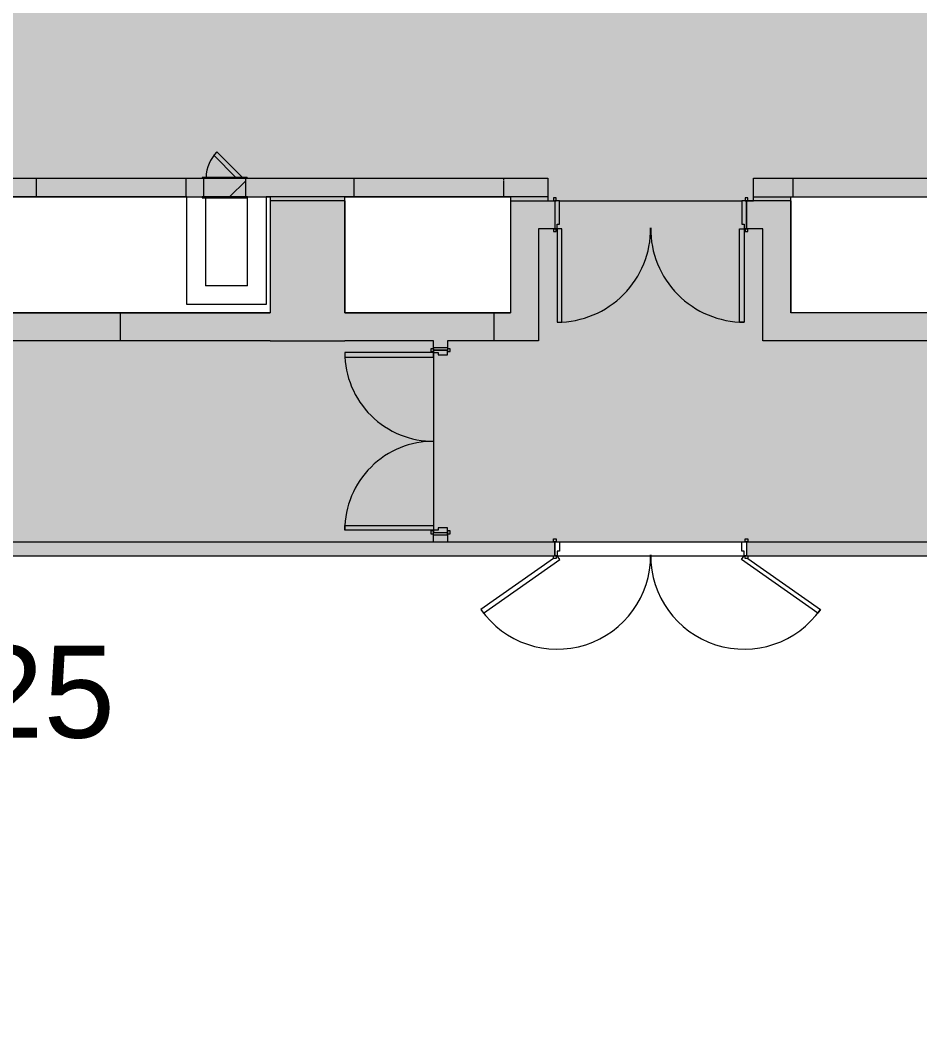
# Model space of a CAD drawing. Header units: millimetres. Extents: x -57519 to 497916, y -349472 to 446842.
# Drawn here: x 384650 to 394282, y 505 to 11290 of the extents above; entities that cross this region are included whole.
import ezdxf

# ---------------------------------------------------------------- set-up
doc = ezdxf.new("R2010")
doc.units = ezdxf.units.MM
for name, color, linetype, lineweight in [('A-ANNO-NOTE', 131, 'Continuous', 25), ('A-DETL-GENF', 92, 'Continuous', 5), ('A-DETL-THIN', 151, 'Continuous', 9), ('A-DOOR', 31, 'Continuous', 5), ('A-DOOR-FRAM', 31, 'Continuous', 5), ('A-FLOR', 192, 'Continuous', 5), ('A-WALL', 113, 'Continuous', 20), ('A-WALL-PATT', 111, 'Continuous', 20), ('S-COLS', 52, 'Continuous', 20)]:
    doc.layers.add(name, color=color, linetype=linetype, lineweight=lineweight)
doc.styles.add('Arial_2', font='arial.ttf', dxfattribs={"height": 983.532934})
pattern_1 = [(225, (386839.8, 9497.5), (1237.437, -1237.437), []), (225, (386839.8, 7622.5), (1237.437, -1237.437), [])]

# ---------------------------------------------------------------- blocks, each defined once
blk = doc.blocks.new('DLN-Access Panel__AP12_ - _AP12_ 400 x 1100 _WH_-16942929-G_F SINGLE OCCUPANCY DIAGRAM')
at = {"layer": 'A-DOOR'}
h = blk.add_hatch(dxfattribs=at)
h.set_pattern_fill('FP_44', color=253, style=0, pattern_type=2)
h.set_pattern_definition(pattern_1)
h.paths.add_polyline_path([(-225, 100), (-225, -100), (225, -100), (225, 100), (168, 100)], flags=0)
h = blk.add_hatch(dxfattribs=at)
h.set_pattern_fill('FP_44', color=253, style=0, pattern_type=2)
h.set_pattern_definition(pattern_1)
h.paths.add_polyline_path([(168, -100), (-240, -100), (-240, -110), (240, -110), (240, -100), (205, -100)], flags=0)
at = {"layer": 'A-DOOR', "color": 253}
for p, q in [((-240, 100), (-240, 110)), ((205, 110), (-240, 110)), ((240, 110), (205, 110)), ((240, 100), (240, 110)), ((168, 100), (205, 100)), ((205, 100), (240, 100))]:
    blk.add_line(p, q, dxfattribs=at)
at = {"layer": 'A-DOOR', "color": 191}
for p, q in [((-240, 100), (168, 100)), ((-240, -110), (-240, -100)), ((240, -100), (-240, -100)), ((240, -110), (240, -100)), ((-240, -110), (240, -110)), ((-190, -110), (83, -383)), ((118, -347), (-119, -110)), ((83, -383), (118, -347))]:
    blk.add_line(p, q, dxfattribs=at)
blk.add_arc((-200, -100), 400, 315, 358.5193, dxfattribs=at)
at = {"layer": 'A-DOOR-FRAM', "color": 191}
for p, q in [((205, 100), (-225, 100)), ((-225, 100), (-225, -100)), ((225, 100), (205, 100)), ((225, 100), (225, -100)), ((-225, -100), (225, -100))]:
    blk.add_line(p, q, dxfattribs=at)
blk = doc.blocks.new('DLN-Double Door__X03_ - _M18_2000 x 2450 _WH_-V752-G_F SINGLE OCCUPANCY DIAGRAM')
at = {"layer": 'A-DOOR', "color": 191}
for p, q in [((-950, -150), (-1000, -150)), ((-1000, -150), (-1000, -1150)), ((-950, -1150), (-950, -150)), ((950, -150), (1000, -150)), ((950, -1145), (950, -150)), ((1000, -150), (1000, -1150)), ((-1000, -1150), (-950, -1150)), ((1000, -1150), (950, -1150))]:
    blk.add_line(p, q, dxfattribs=at)
for centre, start, end in [((-1000, -150), 270, 0.5), ((1000, -150), 179.5, 270)]:
    blk.add_arc(centre, 1000, start, end, dxfattribs=at)
at = {"layer": 'A-DOOR-FRAM', "color": 191}
for p, q in [((-1010, 180), (-1040, 180)), ((-1040, 180), (-1040, 150)), ((-1040, 150), (-1025, 150)), ((-1025, 150), (-1010, 150)), ((-975, 150), (-1025, 150)), ((-1025, 150), (-1025, -150)), ((-1010, 150), (-1010, 180)), ((-975, -100), (-975, 150)), ((975, 150), (975, -100)), ((1025, 150), (975, 150)), ((1040, 180), (1010, 180)), ((1010, 180), (1010, 150)), ((1010, 150), (1025, 150)), ((1025, 150), (1040, 150)), ((1025, -150), (1025, 150)), ((1040, 150), (1040, 180)), ((-1000, -150), (-1000, -100)), ((-1000, -100), (-975, -100)), ((975, -100), (1000, -100)), ((1000, -100), (1000, -150)), ((-1025, -150), (-1040, -150)), ((-1040, -150), (-1040, -180)), ((-1040, -180), (-1010, -180)), ((-1010, -150), (-1025, -150)), ((-1025, -150), (-1000, -150)), ((-1010, -180), (-1010, -150)), ((1000, -150), (1025, -150)), ((1025, -150), (1010, -150)), ((1010, -150), (1010, -180)), ((1010, -180), (1040, -180)), ((1040, -150), (1025, -150)), ((1040, -180), (1040, -150))]:
    blk.add_line(p, q, dxfattribs=at)
blk = doc.blocks.new('DLN-Double Door__X03_ - _M19_1900 x 2450 _WH_-V582-G_F SINGLE OCCUPANCY DIAGRAM')
at = {"layer": 'A-DOOR', "color": 191}
for p, q in [((-900, -75), (-950, -75)), ((-950, -75), (-950, -1025)), ((-900, -1025), (-900, -75)), ((900, -75), (950, -75)), ((900, -1025), (900, -75)), ((950, -75), (950, -1025)), ((-950, -1025), (-900, -1025)), ((950, -1025), (900, -1025))]:
    blk.add_line(p, q, dxfattribs=at)
for centre, start, end in [((-950, -75), 270, 0.5), ((950, -75), 179.5, 270)]:
    blk.add_arc(centre, 950, start, end, dxfattribs=at)
at = {"layer": 'A-DOOR-FRAM', "color": 191}
for p, q in [((-960, 105), (-990, 105)), ((-990, 105), (-990, 75)), ((-990, 75), (-975, 75)), ((-975, 75), (-960, 75)), ((-925, 75), (-975, 75)), ((-975, 75), (-975, -75)), ((-960, 75), (-960, 105)), ((-925, -25), (-925, 75)), ((925, 75), (925, -25)), ((975, 75), (925, 75)), ((990, 105), (960, 105)), ((960, 105), (960, 75)), ((960, 75), (975, 75)), ((975, 75), (990, 75)), ((975, -75), (975, 75)), ((990, 75), (990, 105)), ((-975, -75), (-990, -75)), ((-990, -75), (-990, -105)), ((-990, -105), (-960, -105)), ((-960, -75), (-975, -75)), ((-975, -75), (-950, -75)), ((-960, -105), (-960, -75)), ((-950, -75), (-950, -25)), ((-950, -25), (-925, -25)), ((925, -25), (950, -25)), ((950, -25), (950, -75)), ((950, -75), (975, -75)), ((975, -75), (960, -75)), ((960, -75), (960, -105)), ((960, -105), (990, -105)), ((990, -75), (975, -75)), ((990, -105), (990, -75))]:
    blk.add_line(p, q, dxfattribs=at)
blk = doc.blocks.new('DLN-Double Door__X03_ - _M47_2000 x 2450 _WH_-16954904-G_F SINGLE OCCUPANCY DIAGRAM')
at = {"layer": 'A-DOOR', "color": 253}
for p, q in [((-1819, 649), (-1790, 690)), ((-1040, 103), (-1819, 649)), ((-1790, 690), (-971, 116)), ((1790, 690), (971, 116)), ((1040, 103), (1819, 649)), ((1819, 649), (1790, 690)), ((-971, 116), (-1000, 75)), ((971, 116), (1000, 75)), ((-1000, 75), (-1010, 82)), ((1000, 75), (1010, 82))]:
    blk.add_line(p, q, dxfattribs=at)
for centre, start, end in [((-1000, 75), 359.5, 145), ((1000, 75), 35, 180.5)]:
    blk.add_arc(centre, 1000, start, end, dxfattribs=at)
at = {"layer": 'A-DOOR-FRAM', "color": 253}
for p, q in [((-1040, 105), (-1010, 105)), ((-1040, 75), (-1040, 105)), ((-1025, 75), (-1040, 75)), ((-1010, 75), (-1025, 75)), ((-1025, 75), (-1000, 75)), ((-1025, -75), (-1025, 75)), ((-1010, 105), (-1010, 75)), ((-1000, 75), (-1000, 25)), ((-1000, 25), (-975, 25)), ((-975, 25), (-975, -75)), ((975, 25), (1000, 25)), ((975, -75), (975, 25)), ((1000, 75), (1025, 75)), ((1000, 25), (1000, 75)), ((1010, 75), (1010, 105)), ((1010, 105), (1040, 105)), ((1025, 75), (1010, 75)), ((1040, 75), (1025, 75)), ((1025, 75), (1025, -75)), ((1040, 105), (1040, 75)), ((-1040, -75), (-1025, -75)), ((-1025, -75), (-1010, -75)), ((-975, -75), (-1025, -75)), ((1025, -75), (975, -75)), ((1010, -75), (1025, -75)), ((1025, -75), (1040, -75))]:
    blk.add_line(p, q, dxfattribs=at)
at = {"layer": 'A-DOOR-FRAM', "color": 191}
for p, q in [((-1040, -105), (-1040, -75)), ((-1010, -105), (-1040, -105)), ((-1010, -75), (-1010, -105)), ((1010, -105), (1010, -75)), ((1040, -105), (1010, -105)), ((1040, -75), (1040, -105))]:
    blk.add_line(p, q, dxfattribs=at)

msp = doc.modelspace()

# ---------------------------------------------------------------- hatches: boundary and pattern name
at = {"layer": 'A-DETL-GENF', "transparency": 33554585}
h = msp.add_hatch(color=201, dxfattribs=at)
h.paths.add_polyline_path([(378712.3, -2142.5), (378712.3, 5707.5), (408249.8, 5707.5), (408249.8, 31607.5), (411824.8, 31607.5), (411824.8, 28857.5), (414124.8, 28857.5), (414124.8, 34332.5), (417674.8, 34332.5), (417674.8, 35647.5), (420699.8, 35647.5), (420699.8, 52157.5), (392454.3, 52157.5), (392454.3, 45782.5), (382199.8, 45782.5), (382199.8, 52157.5), (367049.8, 52157.5), (367049.8, 5707.5), (368349.8, 5707.5), (368349.8, 3222.2), (374112.3, -1265.4), (374112.3, -2142.5), (376972.2, -2142.5)], flags=0)
h.paths.add_polyline_path([(370849.8, 8157.5), (370849.8, 9357.5), (369649.8, 9357.5), (369649.8, 15624.2), (370889.8, 15624.2), (370889.8, 9397.5), (371149.8, 9397.5), (371149.8, 8157.5)], flags=0)
h.paths.add_polyline_path([(388124.8, 8157.5), (388124.8, 9397.5), (389899.8, 9397.5), (389899.8, 8157.5)], flags=0)
h.paths.add_polyline_path([(382791.7, 8157.5), (382352.3, 8157.5), (382352.3, 9397.5), (387324.8, 9397.5), (387324.8, 8157.5), (386671.4, 8157.5)], flags=0)
h.paths.add_polyline_path([(404599.8, 8157.5), (396937.3, 8157.5), (396937.3, 9397.5), (404599.8, 9397.5), (404599.8, 8571.4)], flags=0)
h.paths.add_polyline_path([(394430.7, 8157.5), (392899.8, 8157.5), (392899.8, 9397.5), (396137.3, 9397.5), (396137.3, 8157.5)], flags=0)
h.paths.add_polyline_path([(405799.8, 12397.5), (404559.8, 12397.5), (404559.8, 15624.2), (405799.8, 15624.2), (405799.8, 12969.9)], flags=0)
h.paths.add_polyline_path([(370889.8, 16424.2), (369649.8, 16424.2), (369649.8, 23040.8), (370889.8, 23040.8), (370889.8, 17368.3)], flags=0)
h.paths.add_polyline_path([(404559.8, 16424.2), (404559.8, 23040.8), (405799.8, 23040.8), (405799.8, 16424.2)], flags=0)
h.paths.add_polyline_path([(369649.8, 23840.8), (369649.8, 30107.5), (370849.8, 30107.5), (370849.8, 31307.5), (371149.8, 31307.5), (371149.8, 30107.5), (370889.8, 30107.5), (370889.8, 23840.8)], flags=0)
h.paths.add_polyline_path([(404559.8, 23840.8), (404559.8, 27067.5), (405799.8, 27067.5), (405799.8, 23840.8)], flags=0)
h.paths.add_polyline_path([(388124.8, 30067.5), (388124.8, 31307.5), (389399.8, 31307.5), (389399.8, 30067.5)], flags=0)
h.paths.add_polyline_path([(373449.8, 30067.5), (373449.8, 31307.5), (378512.3, 31307.5), (378512.3, 30067.5), (375032.4, 30067.5)], flags=0)
h.paths.add_polyline_path([(386671.4, 30067.5), (382349.8, 30067.5), (382349.8, 31307.5), (387324.8, 31307.5), (387324.8, 30067.5)], flags=0)
h.paths.add_polyline_path([(394430.7, 30067.5), (392399.8, 30067.5), (392399.8, 31307.5), (396137.3, 31307.5), (396137.3, 30067.5)], flags=0)
h.paths.add_polyline_path([(402190, 30067.5), (396937.3, 30067.5), (396937.3, 31307.5), (404599.8, 31307.5), (404599.8, 30067.5), (404129.8, 30067.5)], flags=0)
h.paths.add_polyline_path([(407299.8, 35797.5), (407299.8, 36247.5), (408249.8, 36247.5), (408249.8, 35797.5), (408009.5, 35797.5)], flags=0)
h.paths.add_polyline_path([(412649.8, 35797.5), (412649.8, 37247.5), (415649.8, 37247.5), (415649.8, 35797.5), (413829, 35797.5)], flags=0)
h.paths.add_polyline_path([(412649.8, 37397.5), (412649.8, 37897.5), (418299.8, 37897.5), (418299.8, 37397.5), (412859.1, 37397.5)], flags=0)
h.paths.add_polyline_path([(408979.4, 37847.5), (408399.8, 37847.5), (408399.8, 38327.5), (410749.8, 38327.5), (410749.8, 37847.5), (409949.3, 37847.5)], flags=0)
h.paths.add_polyline_path([(381599.8, 37907.5), (381599.8, 39557.5), (382049.8, 39557.5), (382049.8, 37907.5), (381821.8, 37907.5)], flags=0)
h.paths.add_polyline_path([(406069.7, 38657.5), (404849.8, 38657.5), (404849.8, 49957.5), (408249.8, 49957.5), (408249.8, 38657.5), (408009.5, 38657.5)], flags=0)
h.paths.add_polyline_path([(370182.8, 40207.5), (369149.8, 40207.5), (369149.8, 40707.5), (370699.8, 40707.5), (370699.8, 40207.5)], flags=0)
h.paths.add_polyline_path([(381599.8, 40257.5), (381599.8, 42757.5), (382049.8, 42757.5), (382049.8, 40257.5), (381821.8, 40257.5)], flags=0)
h.paths.add_polyline_path([(414798.9, 42697.5), (410674.8, 42697.5), (410674.8, 43197.5), (418349.8, 43197.5), (418349.8, 42697.5), (415768.8, 42697.5)], flags=0)
h.paths.add_polyline_path([(377289.8, 42907.5), (375749.8, 42907.5), (375749.8, 43407.5), (377289.8, 43407.5), (377289.8, 43209.2)], flags=0)
h.paths.add_polyline_path([(382049.8, 46907.5), (379399.8, 46907.5), (379399.8, 52007.5), (382049.8, 52007.5), (382049.8, 47057.9)], flags=0)
h.paths.add_polyline_path([(410919.2, 47837.5), (410674.8, 47837.5), (410674.8, 48337.5), (418349.8, 48337.5), (418349.8, 47837.5), (411404.2, 47837.5)], flags=0)
h.paths.add_polyline_path([(408399.8, 50107.5), (408399.8, 52007.5), (408849.8, 52007.5), (408849.8, 50107.5)], flags=0)
at = {"layer": 'A-WALL-PATT', "transparency": 33554432}
h = msp.add_hatch(color=133, dxfattribs=at)
h.paths.add_polyline_path([(390374.8, 9057.5), (390374.8, 9357.5), (389899.8, 9357.5), (389899.8, 9057.5), (390199.8, 9057.5)], flags=0)
h.paths.add_polyline_path([(392599.8, 9057.5), (392899.8, 9057.5), (392899.8, 9357.5), (392424.8, 9357.5), (392424.8, 9057.5)], flags=0)
for points in [[(389899.8, 8157.5), (390199.8, 8157.5), (390199.8, 9057.5), (389899.8, 9057.5), (389899.8, 8571.4)], [(392899.8, 8157.5), (392899.8, 9057.5), (392599.8, 9057.5), (392599.8, 8157.5)], [(382052.3, 7857.5), (385724.8, 7857.5), (385724.8, 8157.5), (382052.3, 8157.5), (382052.3, 7955.6)]]:
    msp.add_hatch(color=133, dxfattribs=at).paths.add_polyline_path(points, flags=0)
at = {"layer": 'A-WALL-PATT'}
for points in [[(385724.8, 7857.5), (387324.8, 7857.5), (387324.8, 8157.5), (385724.8, 8157.5)], [(389074.8, 7857.5), (389724.8, 7857.5), (389724.8, 8157.5), (388124.8, 8157.5), (388124.8, 7857.5), (388530, 7857.5)]]:
    msp.add_hatch(color=133, dxfattribs=at).paths.add_polyline_path(points, flags=0)
at = {"layer": 'A-WALL-PATT', "transparency": 33554432}
h = msp.add_hatch(color=133, dxfattribs=at)
h.paths.add_polyline_path([(392899.8, 7857.5), (394544.8, 7857.5), (394544.8, 8157.5), (392599.8, 8157.5), (392599.8, 7857.5)], flags=0)
h.paths.add_polyline_path([(390199.8, 7857.5), (390199.8, 8157.5), (389724.8, 8157.5), (389724.8, 7857.5), (389899.8, 7857.5)], flags=0)
h = msp.add_hatch(color=133, dxfattribs=at)
h.paths.add_polyline_path([(389224.8, 5707.5), (389224.8, 5807.5), (389074.8, 5807.5), (389074.8, 5707.5)], flags=0)
h.paths.add_polyline_path([(389074.8, 7757.5), (389224.8, 7757.5), (389224.8, 7857.5), (389074.8, 7857.5)], flags=0)
h = msp.add_hatch(color=133, dxfattribs=at)
h.paths.add_polyline_path([(378912, 5557.5), (390374.8, 5557.5), (390374.8, 5707.5), (377692.3, 5707.5), (377692.3, 5557.5), (378864.8, 5557.5)], flags=0)
h.paths.add_polyline_path([(373692.3, 5557.5), (373692.3, 5707.5), (373237.8, 5707.5), (373237.8, 5557.5), (373377.3, 5557.5)], flags=0)
h.paths.add_polyline_path([(392424.8, 5557.5), (398364.8, 5557.5), (398364.8, 5707.5), (392424.8, 5707.5)], flags=0)
h.paths.add_polyline_path([(400949.8, 5557.5), (407144.8, 5557.5), (407144.8, 5707.5), (399814.8, 5707.5), (399814.8, 5557.5), (400250.2, 5557.5)], flags=0)
h.paths.add_polyline_path([(408094.8, 5557.5), (408199.8, 5557.5), (408199.8, 5632.5), (408249.8, 5632.5), (408249.8, 5707.5), (408094.8, 5707.5)], flags=0)
at = {"layer": 'S-COLS'}
msp.add_hatch(color=133, dxfattribs=at).paths.add_polyline_path([(387324.8, 7857.5), (388124.8, 7857.5), (388124.8, 9357.5), (387324.8, 9357.5), (387324.8, 7949.3)], flags=0)

# ---------------------------------------------------------------- linework, layer by layer
at = {"layer": 'A-DETL-THIN', "lineweight": 5}
for p, q in [((382352.3, 9397.5), (387324.8, 9397.5)), ((387324.8, 9397.5), (387324.8, 8157.5)), ((388124.8, 8157.5), (388124.8, 9397.5)), ((388124.8, 9397.5), (389899.8, 9397.5)), ((389899.8, 9397.5), (389899.8, 8157.5)), ((392899.8, 8157.5), (392899.8, 9397.5)), ((392899.8, 9397.5), (396137.3, 9397.5)), ((387324.8, 8157.5), (382352.3, 8157.5)), ((389899.8, 8157.5), (388124.8, 8157.5)), ((396137.3, 8157.5), (392899.8, 8157.5)), ((378712.3, 5707.5), (408249.8, 5707.5))]:
    msp.add_line(p, q, dxfattribs=at)
at = {"layer": 'A-FLOR'}
for p, q in [((392499.8, 9357.5), (392499.8, 9597.5)), ((390299.8, 9397.5), (390299.8, 9357.5)), ((390299.8, 9357.5), (390359.8, 9357.5)), ((390424.8, 9357.5), (392374.8, 9357.5)), ((392439.8, 9357.5), (392499.8, 9357.5)), ((390359.8, 9057.5), (390199.8, 9057.5)), ((390399.8, 9057.5), (390389.8, 9057.5)), ((392409.8, 9057.5), (392399.8, 9057.5)), ((392599.8, 9057.5), (392439.8, 9057.5)), ((385724.8, 7857.5), (382052.3, 7857.5)), ((389074.8, 7772.5), (389074.8, 7857.5)), ((389224.8, 7782.5), (389074.8, 7782.5)), ((389224.8, 7857.5), (389224.8, 7782.5)), ((394387.3, 7857.5), (392599.8, 7857.5)), ((389074.8, 7732.5), (389074.8, 5832.5)), ((389074.8, 5707.5), (389074.8, 5792.5)), ((389074.8, 5782.5), (389224.8, 5782.5)), ((389224.8, 5782.5), (389224.8, 5707.5)), ((379652.3, 5707.5), (389074.8, 5707.5)), ((389224.8, 5707.5), (390359.8, 5707.5)), ((392439.8, 5707.5), (394387.3, 5707.5)), ((390399.8, 5557.5), (392399.8, 5557.5))]:
    msp.add_line(p, q, dxfattribs=at)
at = {"layer": 'A-WALL', "color": 191, "lineweight": 5}
for p, q in [((381984.2, 9597.5), (390299.8, 9597.5)), ((384824.8, 9397.5), (384824.8, 9597.5)), ((386424.8, 9597.5), (386424.8, 9397.9)), ((386614.8, 9397.5), (386614.8, 9597.5)), ((387064.8, 9397.5), (387064.8, 9597.5)), ((388224.8, 9397.5), (388224.8, 9597.5)), ((389824.8, 9597.5), (389824.8, 9572.9)), ((389824.8, 9566), (389824.8, 9397.5)), ((390299.8, 9597.5), (390299.8, 9397.5)), ((392499.8, 9597.5), (397487.3, 9597.5)), ((392924.8, 9397.5), (392924.8, 9597.5)), ((386434.8, 9397.5), (381982.3, 9397.5)), ((387084.8, 9397.5), (386614.8, 9397.5)), ((390299.8, 9397.5), (387284.8, 9397.5)), ((392499.8, 9397.5), (397487.3, 9397.5)), ((389899.8, 9357.5), (389899.8, 8157.5)), ((389899.8, 9357.5), (390374.8, 9357.5)), ((390374.8, 9357.5), (390374.8, 9057.5)), ((392899.8, 9357.5), (392424.8, 9357.5)), ((392424.8, 9357.5), (392424.8, 9057.5)), ((392899.8, 9357.5), (392899.8, 8157.5)), ((390199.8, 9057.5), (390199.8, 7857.5)), ((390359.8, 9057.5), (390374.8, 9057.5)), ((392424.8, 9057.5), (392439.8, 9057.5)), ((392599.8, 7857.5), (392599.8, 9057.5)), ((382352.3, 8157.5), (385724.8, 8157.5)), ((389724.8, 8157.5), (389899.8, 8157.5)), ((394537.3, 8157.5), (392899.8, 8157.5)), ((389074.8, 7772.5), (389074.8, 7757.5)), ((389224.8, 7782.5), (389224.8, 7757.5)), ((390199.8, 7857.5), (389724.8, 7857.5)), ((389074.8, 7757.5), (389224.8, 7757.5)), ((389074.8, 5792.5), (389074.8, 5807.5)), ((389074.8, 5807.5), (389224.8, 5807.5)), ((389224.8, 5782.5), (389224.8, 5807.5)), ((390374.8, 5707.5), (390359.8, 5707.5)), ((392439.8, 5707.5), (392424.8, 5707.5))]:
    msp.add_line(p, q, dxfattribs=at)
at = {"layer": 'A-WALL', "color": 253, "lineweight": 5}
for p, q in [((386434.8, 8247.5), (386434.8, 9397.5)), ((386634.8, 9397.5), (386634.8, 8447.5)), ((387084.8, 8447.5), (387084.8, 9397.5)), ((387284.8, 9397.5), (387284.8, 8247.5)), ((387084.8, 8447.5), (386634.8, 8447.5)), ((387284.8, 8247.5), (386434.8, 8247.5)), ((390374.8, 5707.5), (390374.8, 5557.5)), ((392424.8, 5707.5), (392424.8, 5557.5)), ((378714.8, 5557.5), (390374.8, 5557.5)), ((392424.8, 5557.5), (398364.8, 5557.5))]:
    msp.add_line(p, q, dxfattribs=at)
at = {"layer": 'A-WALL', "color": 221}
for p, q in [((385724.8, 7857.5), (385724.8, 8157.5)), ((385724.8, 8157.5), (387324.8, 8157.5)), ((388124.8, 8157.5), (389724.8, 8157.5)), ((389724.8, 7857.5), (389724.8, 8157.5)), ((387324.8, 7857.5), (385724.8, 7857.5)), ((389074.8, 7857.5), (388124.8, 7857.5)), ((389724.8, 7857.5), (389224.8, 7857.5))]:
    msp.add_line(p, q, dxfattribs=at)
at = {"layer": 'S-COLS', "color": 221}
for p, q in [((388124.8, 9357.5), (387324.8, 9357.5)), ((387324.8, 9357.5), (387324.8, 8157.5)), ((388124.8, 9357.5), (388124.8, 8157.5)), ((387324.8, 7857.5), (388124.8, 7857.5))]:
    msp.add_line(p, q, dxfattribs=at)

# ---------------------------------------------------------------- block references
at = {"layer": 'A-DOOR', "color": 191}
for name, p, rotation in [('DLN-Access Panel__AP12_ - _AP12_ 400 x 1100 _WH_-16942929-G_F SINGLE OCCUPANCY DIAGRAM', (386839.8, 9497.5), 180), ('DLN-Double Door__X03_ - _M19_1900 x 2450 _WH_-V582-G_F SINGLE OCCUPANCY DIAGRAM', (389149.8, 6782.5), 270)]:
    msp.add_blockref(name, p, dxfattribs=dict(at, rotation=rotation))
msp.add_blockref('DLN-Double Door__X03_ - _M18_2000 x 2450 _WH_-V752-G_F SINGLE OCCUPANCY DIAGRAM', (391399.8, 9207.5), dxfattribs=at)
at = {"layer": 'A-DOOR', "color": 253, "rotation": 180}
msp.add_blockref('DLN-Double Door__X03_ - _M47_2000 x 2450 _WH_-16954904-G_F SINGLE OCCUPANCY DIAGRAM', (391399.8, 5632.5), dxfattribs=at)

# ---------------------------------------------------------------- texts
at = {"layer": 'A-ANNO-NOTE', "lineweight": 5, "insert": (381424.8, 4593.3), "char_height": 983.53, "width": 5052, "attachment_point": 1, "line_spacing_factor": 0.938532, "style": 'Arial_2'}
msp.add_mtext('+5.625', dxfattribs=at)

doc.saveas('drawing.dxf')
